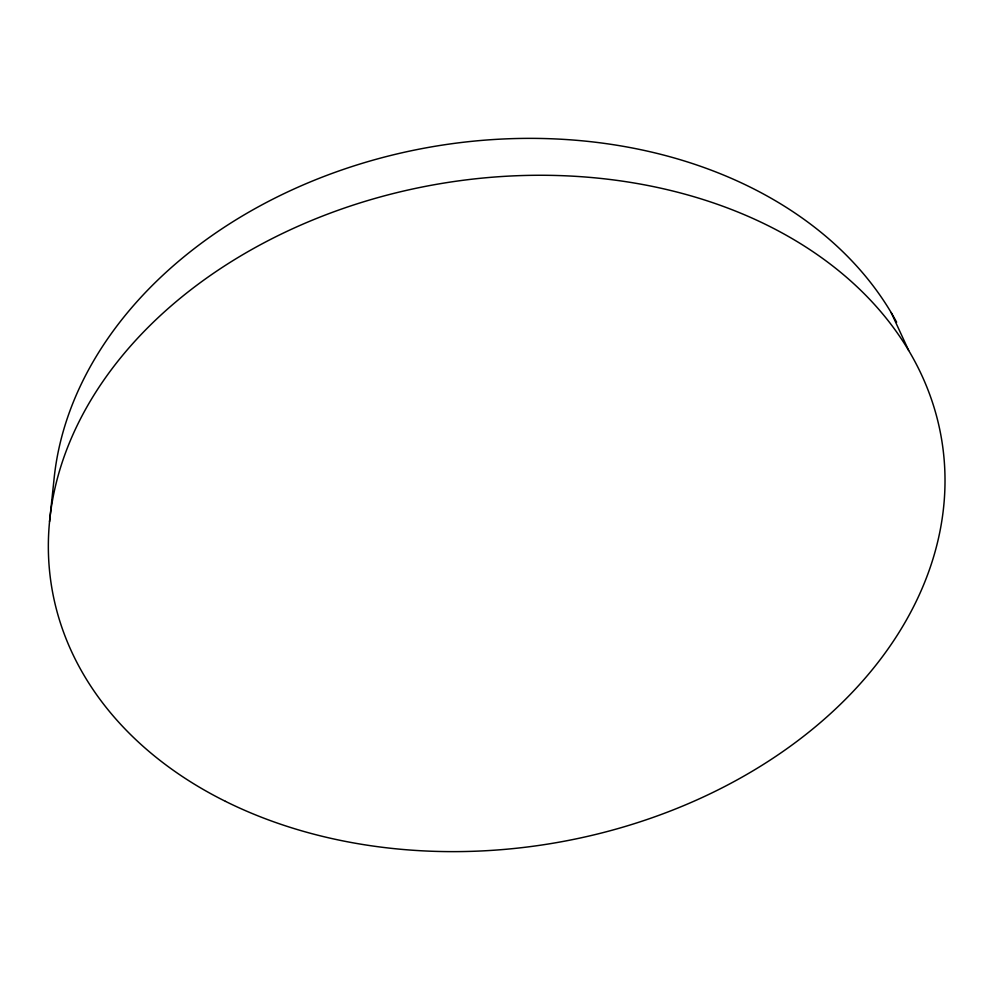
<?xml version="1.0" encoding="UTF-8"?>
<svg xmlns="http://www.w3.org/2000/svg" width="991" height="991" viewBox="0 0 991 991"><rect width="100%" height="100%" fill="white"/><g stroke="black" fill="none" stroke-linecap="round" stroke-linejoin="round"><path stroke-width="1.49" d="M49.55 521.687L53.96 479.941A439.992 332.753 -9.4 0 1 423.851 148.254A439.992 332.753 -9.4 0 1 896.632 322.211M891.157 312.549L908.66 350.455M225.453 801.347A451.041 334.549 -9.4 0 0 941.45 523.161A451.041 334.549 -9.4 0 0 323.14 215.84A451.041 334.549 -9.4 0 0 225.453 801.347"/></g></svg>
